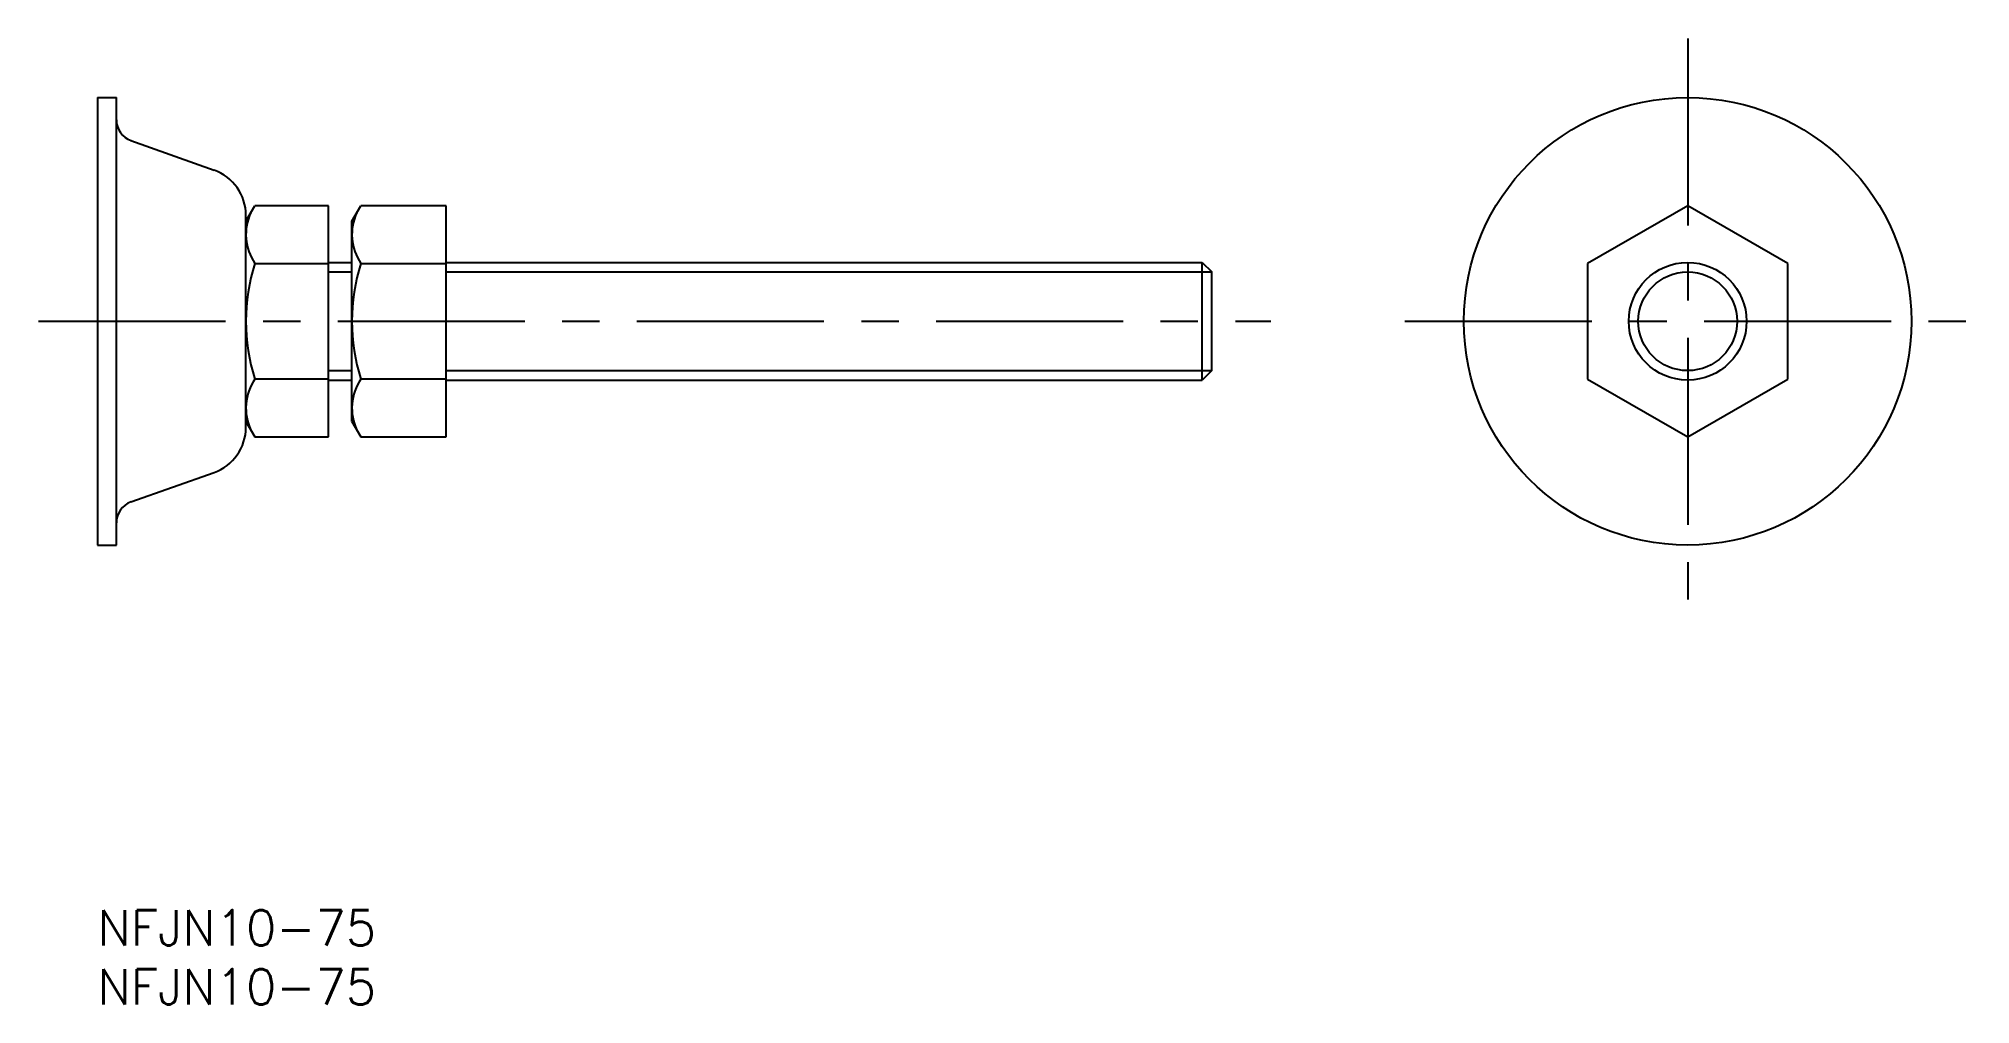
# Model space of a CAD drawing. Extents: x -5 to 159, y -8 to 74.
import ezdxf

# ---------------------------------------------------------------- set-up
doc = ezdxf.new("R2010")
doc.units = 0
doc.header["$LTSCALE"] = 0.5
doc.linetypes.add('CENTER', pattern=[50.8, 31.75, -6.35, 6.35, -6.35])
doc.layers.get('0').update_dxf_attribs({"linetype": 'CONTINUOUS'})
doc.layers.add('CENTER', color=1, linetype='CENTER')
doc.styles.get("Standard").update_dxf_attribs({"font": 'txt.shx', "height": 3, "bigfont": 'bigfont.shx'})

# ---------------------------------------------------------------- blocks, each defined once
blk = doc.blocks.new('*U3')
at = {"color": 7, "linetype": 'CONTINUOUS'}
blk.add_text('NFJN10-75', height=3, dxfattribs=at).set_placement((0, -3))
blk = doc.blocks.new('*U4')
at = {"color": 7, "linetype": 'CONTINUOUS'}
blk.add_text('NFJN10-75', height=3, dxfattribs=at).set_placement((0, -8))

msp = doc.modelspace()

# ---------------------------------------------------------------- linework, layer by layer
at = {"color": 7, "linetype": 'CONTINUOUS'}
for p, q in [((0, 69), (0, 31)), ((0, 69), (1.6, 69)), ((1.6, 31), (1.6, 69)), ((2.84, 65.34), (9.89, 62.84)), ((12.6, 58.5), (13.36, 59.81)), ((19.6, 59.81), (13.36, 59.81)), ((19.6, 40.19), (19.6, 59.81)), ((21.6, 58.5), (22.36, 59.81)), ((29.6, 59.81), (22.36, 59.81)), ((29.6, 40.19), (29.6, 59.81)), ((135, 59.81), (126.5, 54.91)), ((143.5, 54.91), (135, 59.81)), ((12.6, 41), (12.6, 59)), ((21.6, 41.5), (21.6, 58.5)), ((13.36, 54.91), (19.6, 54.91)), ((19.6, 55), (21.6, 55)), ((22.36, 54.91), (29.6, 54.91)), ((29.6, 55), (93.79, 55)), ((93.79, 45), (93.79, 55)), ((93.79, 55), (94.6, 54.19)), ((94.6, 45.81), (94.6, 54.19)), ((126.5, 54.91), (126.5, 45.09)), ((143.5, 45.09), (143.5, 54.91)), ((19.6, 45.09), (13.36, 45.09)), ((19.6, 45), (21.6, 45)), ((29.6, 45.09), (22.36, 45.09)), ((29.6, 45), (93.79, 45)), ((94.6, 45.81), (93.79, 45)), ((126.5, 45.09), (135, 40.19)), ((135, 40.19), (143.5, 45.09)), ((12.6, 41.5), (13.36, 40.19)), ((21.6, 41.5), (22.36, 40.19)), ((13.36, 40.19), (19.6, 40.19)), ((22.36, 40.19), (29.6, 40.19)), ((2.84, 34.66), (9.89, 37.16)), ((0, 31), (1.6, 31))]:
    msp.add_line(p, q, dxfattribs=at)
at = {"color": 3, "linetype": 'CONTINUOUS'}
for p, q in [((19.6, 54.19), (21.6, 54.19)), ((29.6, 54.19), (94.6, 54.19)), ((19.6, 45.81), (21.6, 45.81)), ((29.6, 45.81), (94.6, 45.81))]:
    msp.add_line(p, q, dxfattribs=at)
at = {"color": 7, "linetype": 'CONTINUOUS'}
for radius in [19, 5]:
    msp.add_circle((135, 50), radius, dxfattribs=at)
at = {"color": 3, "linetype": 'CONTINUOUS'}
msp.add_circle((135, 50), 4.19, dxfattribs=at)
at = {"color": 7, "linetype": 'CONTINUOUS'}
for centre, radius, start, end in [((3.47, 67.1), 1.87, 180, 250.4515), ((8.53, 59), 4.07, 0, 70.4515), ((16.94, 57.36), 4.34, 154.3842, 214.3842), ((25.94, 57.36), 4.34, 154.3842, 214.3842), ((28.84, 50), 16.24, 162.412, 197.588), ((37.84, 50), 16.24, 162.412, 197.588), ((16.94, 42.64), 4.34, 145.6158, 205.6158), ((25.94, 42.64), 4.34, 145.6158, 205.6158), ((8.53, 41), 4.07, 289.5485, 0), ((3.47, 32.9), 1.87, 109.5485, 180)]:
    msp.add_arc(centre, radius, start, end, dxfattribs=at)
at = {"layer": 'CENTER', "color": 1, "linetype": 'CENTER'}
for p, q in [((135, 74), (135, 26)), ((-5, 50), (99.6, 50)), ((111, 50), (159, 50))]:
    msp.add_line(p, q, dxfattribs=at)

# ---------------------------------------------------------------- block references
at = {"color": 7, "linetype": 'CONTINUOUS'}
for name in ['*U3', '*U4']:
    msp.add_blockref(name, (0, 0), dxfattribs=at)

doc.saveas('drawing.dxf')
